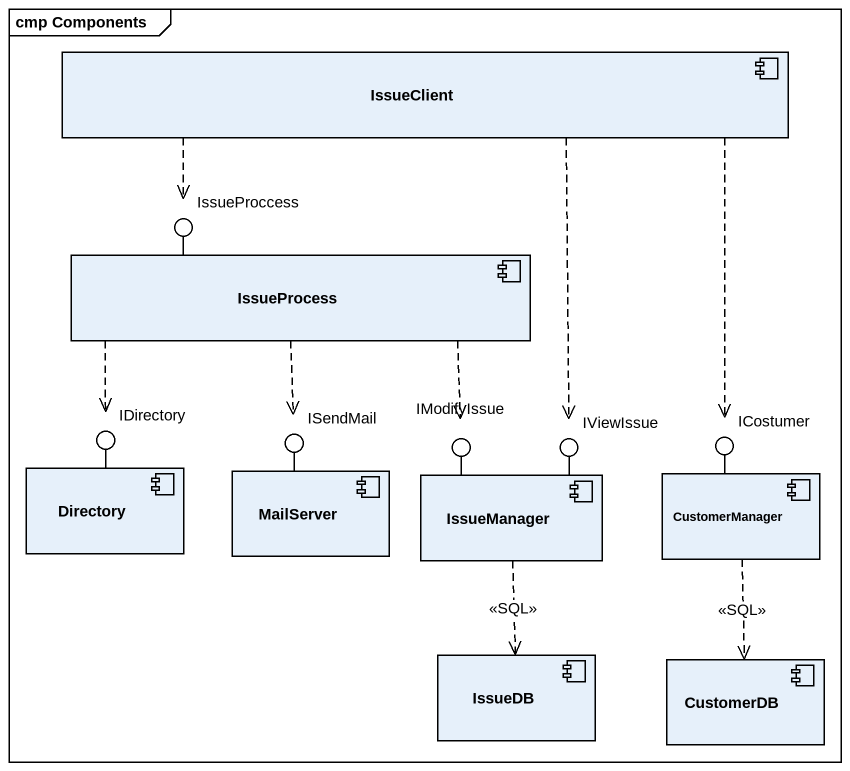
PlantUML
@startuml
mainframe cmp Components
component IssueClient
() IssueProccess
component IssueProcess
() IDirectory
() ISendMail
() IModifyIssue
() IViewIssue
() ICostumer
component Directory
component MailServer
component IssueManager
component CustomerManager
component IssueDB
component CustomerDB
IssueProcess -up- IssueProccess
Directory -up- IDirectory
MailServer -up- ISendMail
IssueManager -up- IModifyIssue
IssueManager -up- IViewIssue
CustomerManager -up- ICostumer
IssueClient .left.> IssueProccess
IssueClient ..> IViewIssue
IssueClient ..> ICostumer
IssueProcess ..> IDirectory
IssueProcess ..> ISendMail
IssueProcess ..> IModifyIssue
IssueManager ..> IssueDB : <<SQL>>
CustomerManager ..> CustomerDB : <<SQL>>
@enduml
